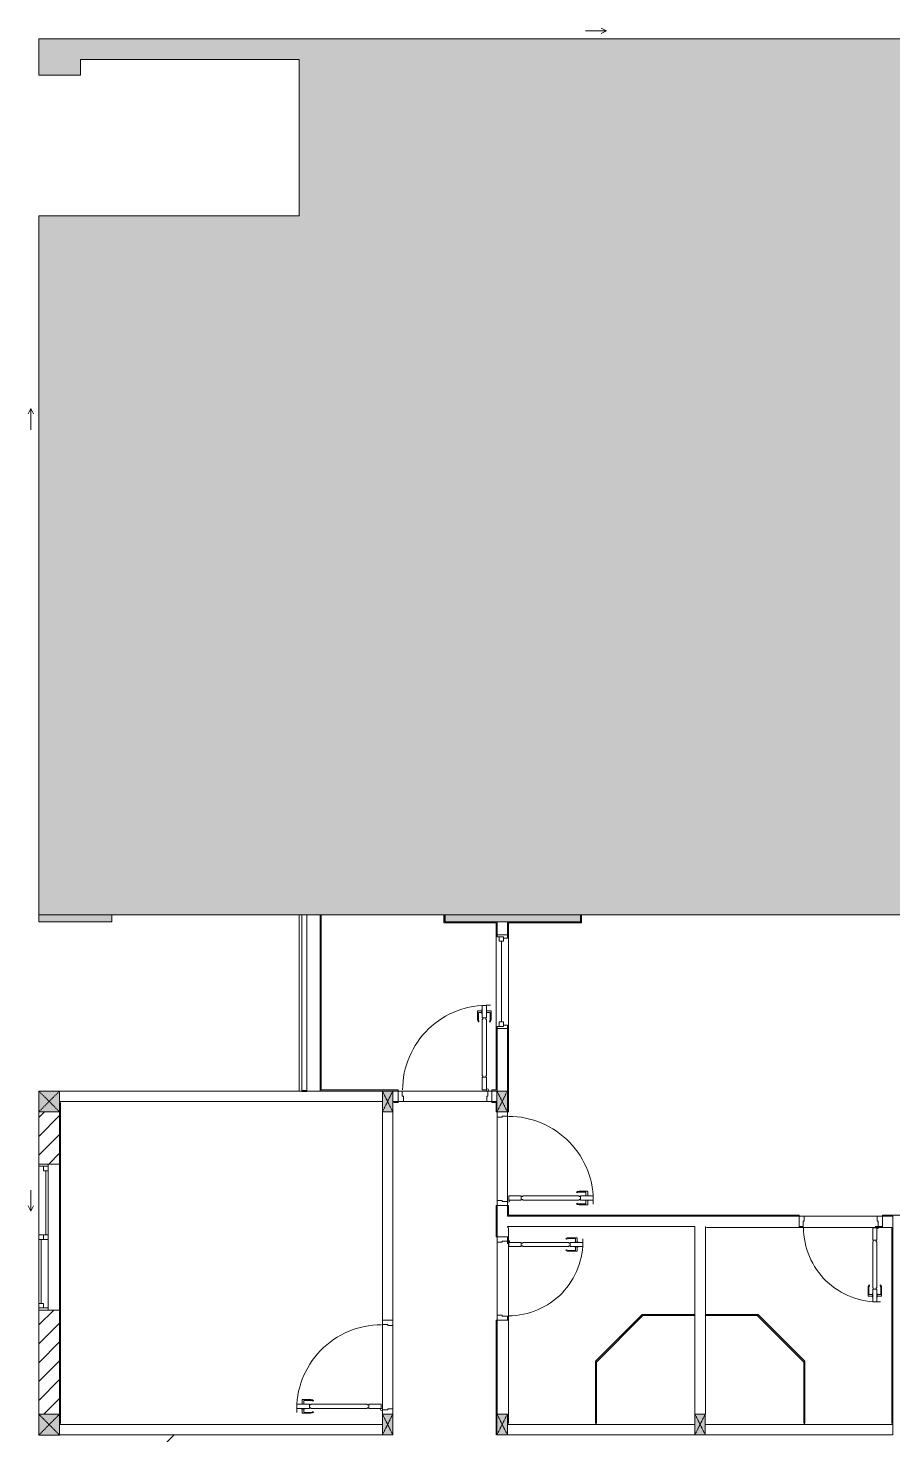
# Model space of a CAD drawing. Header units: millimetres. Extents: x 31157 to 224036, y 218 to 80529.
# Drawn here: x 130232 to 138534, y 64837 to 78339 of the extents above; entities that cross this region are included whole.
import ezdxf

# ---------------------------------------------------------------- set-up
doc = ezdxf.new("R2010")
doc.units = ezdxf.units.MM
doc.linetypes.add('IMPORT-Dash _2_', pattern=[6, 3, -3])
for name, color, linetype, lineweight in [('A-DETL-GENF-6', 20, 'Continuous', 9), ('A-DETL-GENF-7', 170, 'Continuous', 9), ('A-DETL-THIN-3', 151, 'Continuous', 9), ('A-DOOR-2', 170, 'Continuous', 9), ('A-FLOR-1', 170, 'Continuous', 9), ('A-FLOR-HRAL-5', 170, 'Continuous', 9), ('A-GLAZ-5', 170, 'Continuous', 9), ('A-GLAZ-CURT-3', 170, 'Continuous', 9), ('A-WALL-1', 170, 'Continuous', 9), ('A-WALL-PATT-3', 170, 'Continuous', 9), ('A_1404_dwg-1', 170, 'Continuous', 9), ('I-WALL', 170, 'Continuous', 9), ('I-WALL-1', 170, 'Continuous', 9), ('S-COLS-1', 170, 'Continuous', 9), ('S-COLS-2', 170, 'Continuous', 9), ('S-COLS-4', 170, 'Continuous', 9), ('S-COLS-9', 170, 'IMPORT-Dash _2_', 9), ('S-COLS-HDLN-2', 170, 'IMPORT-Dash _2_', 9)]:
    doc.layers.add(name, color=color, linetype=linetype, lineweight=lineweight)
pattern_1 = [(45, (0, 0), (-90.50967, 90.50967), [])]

# ---------------------------------------------------------------- blocks, each defined once
blk = doc.blocks.new('A_1404_dwg_NCV_TKTC_KET CAU_rvt-1-TKTC_MB HOÀN THIỆN SÀN TẦNG 3-4-4819833-KeyPlan-CH2-Tầng 1_ Tầng 2')
at = {"layer": 'S-COLS-1'}
for points in [[(34353, 69762), (34353, 69827), (33653, 69827), (33653, 69762)], [(38153, 69762), (38853, 69762), (38853, 69827), (37553, 69827), (37553, 69762), (38053, 69762)]]:
    blk.add_hatch(color=256, dxfattribs=at).paths.add_polyline_path(points)
at = {"layer": 'A-FLOR-1'}
blk.add_line((36152, 69827), (36152, 68137), dxfattribs=at)
at = {"layer": 'S-COLS-2', "flags": 128}
blk.add_lwpolyline([(33653, 69827), (33653, 69762), (34353, 69762), (34353, 69827)], dxfattribs=at)
blk = doc.blocks.new('A_1404_dwg_DOOR_CW_01 CANH MO-PANEL KINH - DIW_01-900x2200-CỬA GỖ VÂN LAMINATE-V88-TKTC_MB HOÀN THIỆN SÀN TẦNG 3-4-4819893-KeyPlan-CH2-Tầng 1_ Tầng 2')
at = {"layer": 'A-DETL-GENF-7'}
for p, q in [((38814, 67167), (38818, 67160)), ((38840, 67175), (38919, 67175)), ((38902, 67167), (38840, 67167)), ((38906, 67132), (38906, 67163)), ((38923, 67132), (38923, 67171)), ((38814, 67053), (38818, 67060)), ((38902, 67053), (38840, 67053)), ((38840, 67045), (38919, 67045)), ((38906, 67088), (38906, 67057)), ((38923, 67088), (38923, 67049))]:
    blk.add_line(p, q, dxfattribs=at)
at = {"layer": 'A-DETL-GENF-7', "flags": 128}
for points in [[(38285, 67130), (38285, 67090), (38165, 67090), (38165, 67130)], [(38299, 67124), (38299, 67130), (38841, 67130), (38841, 67124), (38855, 67124), (38855, 67096), (38841, 67096), (38841, 67090), (38299, 67090), (38299, 67096), (38285, 67096), (38285, 67124)], [(38975, 67090), (38975, 67130), (38855, 67130), (38855, 67090)], [(38895, 67132), (38895, 67130), (38934, 67130), (38934, 67132)], [(38895, 67088), (38895, 67090), (38934, 67090), (38934, 67088)]]:
    blk.add_lwpolyline(points, close=True, dxfattribs=at)
at = {"layer": 'A-DETL-GENF-7'}
blk.add_circle((38163, 67080), 10, dxfattribs=at)
for centre, radius, start, end in [((38163, 67080), 814, 358, 90), ((38840, 67130), 45, 90, 125), ((38840, 67130), 37, 90, 125), ((38902, 67163), 4, 0, 90), ((38919, 67171), 4, 0, 90), ((38840, 67090), 45, 235, 270), ((38840, 67090), 37, 235, 270), ((38902, 67057), 4, 270, 0), ((38919, 67049), 4, 270, 0)]:
    blk.add_arc(centre, radius, start, end, dxfattribs=at)
at = {"layer": 'A-DOOR-2'}
blk.add_line((38153, 67080), (38153, 67105), dxfattribs=at)
at = {"layer": 'A-DOOR-2', "flags": 128}
blk.add_lwpolyline([(38153, 67937), (38153, 67897), (38103, 67897), (38103, 67887), (38053, 67887), (38053, 67937)], dxfattribs=at)
blk.add_lwpolyline([(38053, 67087), (38103, 67087), (38103, 67077), (38153, 67077), (38153, 67037), (38053, 67037)], close=True, dxfattribs=at)
blk = doc.blocks.new('A_1404_dwg_DOOR_CW_01 CANH MO-PANEL KINH - DIG_02-800x2200-CỬA NHÔM KÍNH-V57-TKTC_MB HOÀN THIỆN SÀN TẦNG 3-4-4819848-KeyPlan-CH2-Tầng 1_ Tầng 2')
at = {"layer": 'A-DETL-GENF-7'}
for p, q in [((112414, 58419), (112418, 58413)), ((112440, 58427), (112519, 58427)), ((112502, 58419), (112440, 58419)), ((112506, 58384), (112506, 58415)), ((112506, 58340), (112506, 58309)), ((112523, 58384), (112523, 58423)), ((112523, 58340), (112523, 58301)), ((112414, 58305), (112418, 58312)), ((112502, 58305), (112440, 58305)), ((112440, 58297), (112519, 58297))]:
    blk.add_line(p, q, dxfattribs=at)
at = {"layer": 'A-DETL-GENF-7', "flags": 128}
for points in [[(111985, 58342), (111985, 58382), (111865, 58382), (111865, 58342)], [(111999, 58348), (111999, 58342), (112441, 58342), (112441, 58348), (112455, 58348), (112455, 58376), (112441, 58376), (112441, 58382), (111999, 58382), (111999, 58376), (111985, 58376), (111985, 58348)], [(112575, 58382), (112575, 58342), (112455, 58342), (112455, 58382)], [(112495, 58384), (112495, 58382), (112534, 58382), (112534, 58384)], [(112495, 58340), (112495, 58342), (112534, 58342), (112534, 58340)]]:
    blk.add_lwpolyline(points, close=True, dxfattribs=at)
at = {"layer": 'A-DETL-GENF-7'}
blk.add_circle((111863, 58392), 10, dxfattribs=at)
for centre, radius, start, end in [((111863, 58392), 714, 270, 2), ((112440, 58382), 45, 90, 125), ((112440, 58382), 37, 90, 125), ((112502, 58415), 4, 0, 90), ((112519, 58423), 4, 0, 90), ((112440, 58342), 45, 235, 270), ((112440, 58342), 37, 235, 270), ((112502, 58309), 4, 270, 0), ((112519, 58301), 4, 270, 0)]:
    blk.add_arc(centre, radius, start, end, dxfattribs=at)
at = {"layer": 'A-DOOR-2'}
blk.add_line((111853, 58392), (111853, 58367), dxfattribs=at)
at = {"layer": 'A-DOOR-2', "flags": 128}
for points in [[(111753, 58435), (111753, 58385), (111803, 58385), (111803, 58395), (111853, 58395), (111853, 58435)], [(111753, 57685), (111753, 57635), (111853, 57635), (111853, 57675), (111803, 57675), (111803, 57685)]]:
    blk.add_lwpolyline(points, close=True, dxfattribs=at)
blk = doc.blocks.new('A_1404_dwg_DOOR_CW_01 CANH MO-PANEL KINH - DIW_01-900x2200-CỬA GỖ VÂN LAMINATE-553393-TKTC_MB HOÀN THIỆN SÀN TẦNG 3-4-4819840-KeyPlan-CH2-Tầng 1_ Tầng 2')
at = {"layer": 'A-DETL-GENF-7'}
for p, q in [((46582, 38482), (46582, 38521)), ((46666, 38525), (46586, 38525)), ((46599, 38482), (46599, 38513)), ((46603, 38517), (46666, 38517)), ((46691, 38517), (46687, 38511)), ((46582, 38438), (46582, 38399)), ((46666, 38395), (46586, 38395)), ((46599, 38438), (46599, 38407)), ((46603, 38403), (46666, 38403)), ((46691, 38404), (46687, 38410))]:
    blk.add_line(p, q, dxfattribs=at)
at = {"layer": 'A-DETL-GENF-7', "flags": 128}
for points in [[(46531, 38440), (46531, 38480), (46651, 38480), (46651, 38440)], [(46610, 38482), (46610, 38480), (46571, 38480), (46571, 38482)], [(47207, 38474), (47207, 38480), (46665, 38480), (46665, 38474), (46651, 38474), (46651, 38446), (46665, 38446), (46665, 38440), (47207, 38440), (47207, 38446), (47221, 38446), (47221, 38474)], [(47221, 38480), (47221, 38440), (47341, 38440), (47341, 38480)], [(46610, 38438), (46610, 38440), (46571, 38440), (46571, 38438)]]:
    blk.add_lwpolyline(points, close=True, dxfattribs=at)
at = {"layer": 'A-DETL-GENF-7'}
blk.add_circle((47343, 38430), 10, dxfattribs=at)
for centre, radius, start, end in [((47343, 38430), 814, 90, 182), ((46586, 38521), 4, 90, 180), ((46603, 38513), 4, 90, 180), ((46666, 38480), 45, 55, 90), ((46666, 38480), 37, 55, 90), ((46586, 38399), 4, 180, 270), ((46603, 38407), 4, 180, 270), ((46666, 38440), 37, 270, 305), ((46666, 38440), 45, 270, 305)]:
    blk.add_arc(centre, radius, start, end, dxfattribs=at)
at = {"layer": 'A-DOOR-2'}
blk.add_line((47353, 38430), (47353, 38455), dxfattribs=at)
at = {"layer": 'A-DOOR-2', "flags": 128}
for points in [[(47453, 39237), (47453, 39287), (47353, 39287), (47353, 39247), (47403, 39247), (47403, 39237)], [(47453, 38387), (47453, 38437), (47403, 38437), (47403, 38427), (47353, 38427), (47353, 38387)]]:
    blk.add_lwpolyline(points, close=True, dxfattribs=at)
blk = doc.blocks.new('A_1404_dwg_M_Fixed - 900 x 1400-901190-TKTC_MB HOÀN THIỆN SÀN TẦNG 3-4-4819850-KeyPlan-CH2-Tầng 1_ Tầng 2')
at = {"layer": 'A-GLAZ-5'}
blk.add_line((111794, 60598), (111794, 61372), dxfattribs=at)
at = {"layer": 'A-GLAZ-5', "flags": 128}
for points in [[(111772, 61416), (111772, 61372), (111816, 61372), (111816, 61416), (111753, 61416), (111753, 61434)], [(111816, 61403), (111853, 61403), (111853, 61435)], [(111753, 60535), (111753, 60554), (111816, 60554), (111816, 60598), (111772, 60598), (111772, 60554)], [(111816, 60567), (111853, 60567), (111853, 60535)]]:
    blk.add_lwpolyline(points, dxfattribs=at)
blk = doc.blocks.new('A_1404_dwg_Railing - 50 x 10mm-901205-TKTC_MB HOÀN THIỆN SÀN TẦNG 3-4-4819861-KeyPlan-CH2-Tầng 1_ Tầng 2')
at = {"layer": 'A-FLOR-HRAL-5', "flags": 128}
blk.add_lwpolyline([(107527, 61567), (107477, 61567), (107477, 61557), (107527, 61557)], close=True, dxfattribs=at)
blk = doc.blocks.new('A_1404_dwg_Railing - Railing-883693-TKTC_MB HOÀN THIỆN SÀN TẦNG 3-4-4819894-KeyPlan-CH2-Tầng 1_ Tầng 2')
at = {"layer": 'A-FLOR-HRAL-5'}
for p, q in [((36178, 69827), (36178, 68141)), ((36228, 68141), (36228, 69827))]:
    blk.add_line(p, q, dxfattribs=at)
blk.add_blockref('A_1404_dwg_Railing - 50 x 10mm-901205-TKTC_MB HOÀN THIỆN SÀN TẦNG 3-4-4819861-KeyPlan-CH2-Tầng 1_ Tầng 2', (-71300, 6575))
blk = doc.blocks.new('A_1404_dwg_System Panel - Glazed-901210-TKTC_MB HOÀN THIỆN SÀN TẦNG 3-4-4819895-KeyPlan-CH2-Tầng 1_ Tầng 2')
at = {"layer": 'A-GLAZ-CURT-3'}
blk.add_hatch(color=256, dxfattribs=at).paths.add_polyline_path([(38999, 64949), (39008, 64949), (39003, 65540), (38998, 65540), (38998, 64949)])
blk.add_line((39008, 64949), (39008, 65538), dxfattribs=at)
at = {"layer": 'A-GLAZ-CURT-3', "flags": 128}
blk.add_lwpolyline([(38998, 65540), (38998, 64949), (39008, 64949)], dxfattribs=at)
blk = doc.blocks.new('A_1404_dwg_System Panel - Glazed-901211-TKTC_MB HOÀN THIỆN SÀN TẦNG 3-4-4819896-KeyPlan-CH2-Tầng 1_ Tầng 2')
at = {"layer": 'A-GLAZ-CURT-3'}
blk.add_hatch(color=256, dxfattribs=at).paths.add_polyline_path([(39008, 65538), (39450, 65987), (39447, 65991), (39003, 65540), (39008, 65540)])
blk.add_line((39006, 65536), (39452, 65982), dxfattribs=at)
at = {"layer": 'A-GLAZ-CURT-3', "flags": 128}
blk.add_lwpolyline([(39447, 65991), (38999, 65543), (39006, 65536)], dxfattribs=at)
blk = doc.blocks.new('A_1404_dwg_System Panel - Glazed-901212-TKTC_MB HOÀN THIỆN SÀN TẦNG 3-4-4819897-KeyPlan-CH2-Tầng 1_ Tầng 2')
at = {"layer": 'A-GLAZ-CURT-3'}
blk.add_hatch(color=256, dxfattribs=at).paths.add_polyline_path([(39454, 65982), (39953, 65982), (39953, 65992), (39450, 65987), (39452, 65982)])
at = {"layer": 'A-GLAZ-CURT-3', "flags": 128}
blk.add_lwpolyline([(39450, 65982), (39953, 65982), (39953, 65992), (39450, 65992)], close=True, dxfattribs=at)
blk = doc.blocks.new('A_1404_dwg_G1_SOF - BO TRU - 100x200-745959-TKTC_MB HOÀN THIỆN SÀN TẦNG 3-4-4819847-KeyPlan-CH2-Tầng 1_ Tầng 2')
at = {"layer": 'S-COLS-1'}
blk.add_hatch(color=256, dxfattribs=at).paths.add_polyline_path([(111053, 40037), (111053, 40237), (110953, 40237), (110953, 40037)])
at = {"layer": 'S-COLS-1', "flags": 128}
blk.add_lwpolyline([(110953, 40037), (111053, 40037), (111053, 40237), (110953, 40237)], close=True, dxfattribs=at)
at = {"layer": 'S-COLS-HDLN-2'}
for p, q in [((110953, 40037), (111053, 40237)), ((111053, 40037), (110953, 40237))]:
    blk.add_line(p, q, dxfattribs=at)
blk = doc.blocks.new('A_1404_dwg_DOOR_CW_01 CANH MO-PANEL KINH - DIG_01-900x2200-CỬA NHÔM KÍNH-901215-TKTC_MB HOÀN THIỆN SÀN TẦNG 3-4-4819898-KeyPlan-CH2-Tầng 1_ Tầng 2')
at = {"layer": 'A-DETL-GENF-7'}
for p, q in [((37865, 68824), (37865, 68903)), ((37908, 68907), (37869, 68907)), ((37873, 68886), (37873, 68824)), ((37908, 68890), (37877, 68890)), ((37952, 68907), (37991, 68907)), ((37952, 68890), (37983, 68890)), ((37987, 68886), (37987, 68824)), ((37995, 68824), (37995, 68903)), ((37873, 68798), (37879, 68803)), ((37986, 68798), (37980, 68803))]:
    blk.add_line(p, q, dxfattribs=at)
at = {"layer": 'A-DETL-GENF-7', "flags": 128}
for points in [[(37908, 68879), (37910, 68879), (37910, 68919), (37908, 68919)], [(37950, 68959), (37910, 68959), (37910, 68839), (37950, 68839)], [(37952, 68879), (37950, 68879), (37950, 68919), (37952, 68919)], [(37916, 68283), (37910, 68283), (37910, 68825), (37916, 68825), (37916, 68839), (37944, 68839), (37944, 68825), (37950, 68825), (37950, 68283), (37944, 68283), (37944, 68269), (37916, 68269)], [(37910, 68269), (37950, 68269), (37950, 68149), (37910, 68149)]]:
    blk.add_lwpolyline(points, close=True, dxfattribs=at)
at = {"layer": 'A-DETL-GENF-7'}
blk.add_circle((37960, 68147), 10, dxfattribs=at)
for centre, radius, start, end in [((37960, 68147), 814, 88, 180), ((37869, 68903), 4, 90, 180), ((37877, 68886), 4, 90, 180), ((37983, 68886), 4, 0, 90), ((37991, 68903), 4, 0, 90), ((37910, 68824), 45, 180, 215), ((37910, 68824), 37, 180, 215), ((37950, 68824), 37, 325, 0), ((37950, 68824), 45, 325, 0)]:
    blk.add_arc(centre, radius, start, end, dxfattribs=at)
at = {"layer": 'A-DOOR-2'}
blk.add_line((37960, 68137), (37935, 68137), dxfattribs=at)
at = {"layer": 'A-DOOR-2', "flags": 128}
for points in [[(37103, 68037), (37103, 68137), (37143, 68137), (37143, 68087), (37153, 68087), (37153, 68037)], [(37953, 68037), (37953, 68087), (37963, 68087), (37963, 68137), (38003, 68137), (38003, 68037)]]:
    blk.add_lwpolyline(points, close=True, dxfattribs=at)
blk = doc.blocks.new('A_1404_dwg_System Panel - Glazed-901217-TKTC_MB HOÀN THIỆN SÀN TẦNG 3-4-4819899-KeyPlan-CH2-Tầng 1_ Tầng 2')
at = {"layer": 'A-GLAZ-CURT-3'}
blk.add_hatch(color=256, dxfattribs=at).paths.add_polyline_path([(40555, 65982), (40551, 65992), (40053, 65992), (40053, 65982), (40553, 65982)])
at = {"layer": 'A-GLAZ-CURT-3', "flags": 128}
blk.add_lwpolyline([(40555, 65992), (40053, 65992), (40053, 65982), (40553, 65982)], dxfattribs=at)
blk = doc.blocks.new('A_1404_dwg_System Panel - Glazed-901218-TKTC_MB HOÀN THIỆN SÀN TẦNG 3-4-4819900-KeyPlan-CH2-Tầng 1_ Tầng 2')
at = {"layer": 'A-GLAZ-CURT-3'}
blk.add_hatch(color=256, dxfattribs=at).paths.add_polyline_path([(41008, 64949), (41003, 65540), (40998, 65536), (40998, 64949)])
blk.add_line((41008, 64949), (41008, 65540), dxfattribs=at)
at = {"layer": 'A-GLAZ-CURT-3', "flags": 128}
blk.add_lwpolyline([(40998, 65538), (40998, 64949), (41008, 64949)], dxfattribs=at)
blk = doc.blocks.new('A_1404_dwg_System Panel - Glazed-901219-TKTC_MB HOÀN THIỆN SÀN TẦNG 3-4-4819901-KeyPlan-CH2-Tầng 1_ Tầng 2')
at = {"layer": 'A-GLAZ-CURT-3'}
blk.add_hatch(color=256, dxfattribs=at).paths.add_polyline_path([(40998, 65538), (41003, 65540), (41006, 65543), (40555, 65987), (40555, 65980), (40917, 65618)])
at = {"layer": 'A-GLAZ-CURT-3', "flags": 128}
blk.add_lwpolyline([(41006, 65543), (40558, 65991), (40551, 65984), (40999, 65536)], close=True, dxfattribs=at)
blk = doc.blocks.new('A_1404_dwg_NCV_TKTC_TANG 3 - 4_rvt-1-TKTC_MB HOÀN THIỆN SÀN TẦNG 3-4-4819943-KeyPlan-CH2-Tầng 1_ Tầng 2')
at = {"layer": 'A-WALL-PATT-3'}
for points in [[(37553, 69762), (37553, 69827), (37543, 69827), (37543, 69762)], [(38863, 69752), (38863, 69827), (38853, 69827), (38853, 69752)], [(37553, 69752), (38043, 69752), (38043, 69762), (37543, 69762), (37543, 69752), (37553, 69752)], [(38163, 69752), (38853, 69752), (38853, 69762), (38153, 69762), (38153, 69752)]]:
    blk.add_hatch(color=256, dxfattribs=at).paths.add_polyline_path(points)
h = blk.add_hatch(color=256, dxfattribs=at)
h.paths.add_polyline_path([(38053, 68147), (38053, 68737), (38043, 68737), (38043, 68147)])
h.paths.add_polyline_path([(38053, 69637), (38053, 69762), (38043, 69762), (38043, 69637)])
h = blk.add_hatch(color=256, dxfattribs=at)
h.paths.add_polyline_path([(38163, 66947), (38163, 67037), (38153, 67037), (38153, 66947)])
h.paths.add_polyline_path([(38163, 67937), (38163, 68737), (38153, 68737), (38153, 67937)])
h.paths.add_polyline_path([(38153, 69637), (38163, 69637), (38163, 69752), (38153, 69752), (38153, 69659)])
h = blk.add_hatch(color=256, dxfattribs=at)
h.paths.add_polyline_path([(37063, 68137), (37103, 68137), (37103, 68147), (36353, 68147), (36353, 68137), (37053, 68137)])
h.paths.add_polyline_path([(38053, 68137), (38053, 68147), (38003, 68147), (38003, 68137), (38043, 68137)])
h = blk.add_hatch(color=256, dxfattribs=at)
h.paths.add_polyline_path([(33863, 64937), (33863, 66037), (33853, 66035), (33853, 64937)])
h.paths.add_polyline_path([(33863, 67437), (33863, 68027), (33853, 68027), (33853, 67437)])
h = blk.add_hatch(color=256, dxfattribs=at)
h.paths.add_polyline_path([(38003, 68027), (38043, 68027), (38043, 68037), (38003, 68037)])
h.paths.add_polyline_path([(37063, 68027), (37103, 68027), (37103, 68037), (37063, 68037)])
h = blk.add_hatch(color=256, dxfattribs=at)
h.paths.add_polyline_path([(38043, 64837), (38053, 64837), (38053, 65937), (38043, 65937), (38043, 65037)])
h.paths.add_polyline_path([(38053, 66737), (38053, 67037), (38043, 67037), (38043, 66737)])
h.paths.add_polyline_path([(38053, 67937), (38053, 68037), (38043, 68037), (38043, 67937)])
h = blk.add_hatch(color=256, dxfattribs=at)
h.paths.add_polyline_path([(41753, 66937), (42203, 66937), (42203, 66947), (41753, 66947)])
h.paths.add_polyline_path([(39409, 66937), (40953, 66937), (40953, 66947), (38153, 66947), (38153, 66937), (38163, 66937)])
at = {"layer": 'A-FLOR-1'}
for p, q in [((33853, 68037), (33853, 68027)), ((37953, 68037), (37153, 68037)), ((38053, 67087), (38053, 67887)), ((38153, 67897), (38153, 67077)), ((41003, 66937), (41703, 66937)), ((38053, 65987), (38053, 66687)), ((36953, 65077), (36953, 65897)), ((37053, 65887), (37053, 65087)), ((39003, 64937), (39003, 64949)), ((41003, 64949), (41003, 64937)), ((41853, 64937), (41853, 64947))]:
    blk.add_line(p, q, dxfattribs=at)
at = {"layer": 'A-WALL-1'}
for p, q in [((36153, 68137), (36153, 69827)), ((36353, 69827), (36353, 68147)), ((38053, 69762), (38053, 69637)), ((38153, 69637), (38153, 69752)), ((38053, 69637), (38153, 69637)), ((38153, 68737), (38053, 68737)), ((38053, 68737), (38053, 68147)), ((38153, 68137), (38153, 68737)), ((33853, 68137), (33853, 68037)), ((36178, 68137), (33853, 68137)), ((36953, 68137), (36228, 68137)), ((37103, 68137), (37053, 68137)), ((37103, 68037), (37103, 68137)), ((37143, 68137), (37963, 68137)), ((38003, 68137), (38003, 68037)), ((38053, 68137), (38003, 68137)), ((38053, 68147), (38053, 68137)), ((33853, 68037), (36953, 68037)), ((37053, 67936), (36953, 67936)), ((36953, 67936), (36953, 65937)), ((37053, 68037), (37063, 68037)), ((37053, 65937), (37053, 67936)), ((37063, 68037), (37103, 68037)), ((37953, 68037), (37153, 68037)), ((38003, 68037), (38043, 68037)), ((38043, 68037), (38053, 68037)), ((38053, 67087), (38053, 67887)), ((38153, 67897), (38153, 67077)), ((38153, 67037), (38053, 67037)), ((38053, 67037), (38053, 66737)), ((38153, 66947), (38153, 67037)), ((40953, 66937), (40053, 66937)), ((40053, 65992), (40053, 66837)), ((40953, 66837), (40953, 66937)), ((41003, 66937), (41703, 66937)), ((41753, 66937), (41753, 66837)), ((41853, 66937), (41753, 66937)), ((41853, 66837), (41853, 66937)), ((38053, 66737), (38153, 66737)), ((38053, 65987), (38053, 66687)), ((36953, 65937), (37053, 65937)), ((36953, 65077), (36953, 65897)), ((38153, 65937), (38053, 65937)), ((38053, 65937), (38053, 65037)), ((39953, 65992), (39953, 65982)), ((39953, 65982), (39953, 65037)), ((40053, 65982), (40053, 65992)), ((40053, 65037), (40053, 65982)), ((37053, 65887), (37053, 65087)), ((37053, 65037), (36953, 65037)), ((33853, 64937), (33853, 64837)), ((36953, 64937), (33853, 64937)), ((33853, 64837), (36953, 64837)), ((39953, 64937), (38153, 64937)), ((38153, 64837), (39953, 64837))]:
    blk.add_line(p, q, dxfattribs=at)
at = {"layer": 'A-WALL-1', "flags": 128}
for points in [[(38153, 69752), (38153, 69762), (38053, 69762)], [(40053, 66937), (38153, 66937), (38153, 66947)], [(38153, 66827), (38153, 66837), (39953, 66837), (39953, 65992)], [(40053, 64837), (41853, 64837), (41853, 64937), (40053, 64937)]]:
    blk.add_lwpolyline(points, dxfattribs=at)
at = {"layer": 'I-WALL'}
for p, q in [((36363, 69827), (36363, 68147)), ((38053, 69637), (38053, 69762)), ((38153, 69752), (38153, 69637)), ((38043, 68737), (38043, 69637)), ((38163, 69637), (38163, 68737)), ((38053, 68147), (38053, 68737)), ((38153, 68737), (38153, 68137)), ((37053, 68137), (37103, 68137)), ((38003, 68137), (38053, 68137)), ((37103, 68037), (37063, 68037)), ((38043, 68037), (38003, 68037)), ((33853, 66037), (33853, 67437)), ((33863, 67437), (33863, 66037)), ((38053, 66737), (38053, 67037)), ((38153, 67037), (38153, 66947)), ((40053, 66937), (40953, 66937)), ((41753, 66937), (41853, 66937)), ((38163, 66737), (38163, 65937)), ((41753, 66827), (40953, 66827)), ((38053, 65037), (38053, 65937))]:
    blk.add_line(p, q, dxfattribs=at)
at = {"layer": 'I-WALL-1'}
for p, q in [((38053, 68137), (38053, 68147)), ((33853, 68027), (33853, 67937)), ((38053, 68037), (38043, 68037)), ((40053, 66837), (40053, 66827)), ((33853, 65035), (33853, 64937)), ((33853, 64937), (33863, 64937)), ((38153, 64937), (38163, 64937))]:
    blk.add_line(p, q, dxfattribs=at)
at = {"layer": 'I-WALL-1', "flags": 128}
for points in [[(37543, 69827), (37543, 69762), (37543, 69752), (38043, 69752), (38043, 69637), (38053, 69637)], [(38053, 69762), (38043, 69762), (37553, 69762), (37553, 69827)], [(38853, 69827), (38853, 69762), (38153, 69762), (38153, 69752)], [(38153, 69637), (38163, 69637), (38163, 69752), (38853, 69752), (38863, 69752), (38863, 69827)], [(42053, 69827), (42193, 69827), (42193, 66947), (41753, 66947), (41753, 66937)], [(38053, 68737), (38043, 68737), (38043, 68147), (38003, 68147), (38003, 68137)], [(38153, 67937), (38163, 67937), (38163, 68737), (38153, 68737)], [(37103, 68137), (37103, 68147), (36353, 68147), (36353, 68137), (36953, 68137)], [(33853, 67937), (33853, 67437), (33863, 67437), (33863, 68027)], [(37063, 68027), (37103, 68027), (37103, 68037)], [(38003, 68037), (38003, 68027), (38043, 68027), (38043, 67937), (38053, 67937)], [(38053, 67037), (38043, 67037), (38043, 66737), (38053, 66737)], [(40953, 66937), (40953, 66947), (38163, 66947), (38163, 67037), (38153, 67037)], [(38153, 66947), (38153, 66937), (40053, 66937)], [(40063, 66827), (40953, 66827), (40953, 66837)], [(41753, 66837), (41753, 66827), (41843, 66827), (41843, 64947)], [(41853, 64947), (41853, 66827), (41853, 66837)], [(38153, 66737), (38163, 66737), (38163, 66827)], [(33863, 64947), (33863, 66037), (33853, 66037), (33853, 65035)], [(38053, 65937), (38043, 65937), (38043, 64837)], [(38163, 64947), (38163, 65937), (38153, 65937)]]:
    blk.add_lwpolyline(points, dxfattribs=at)
for name, p in [('A_1404_dwg_Railing - Railing-883693-TKTC_MB HOÀN THIỆN SÀN TẦNG 3-4-4819894-KeyPlan-CH2-Tầng 1_ Tầng 2', (0, 0)), ('A_1404_dwg_M_Fixed - 900 x 1400-901190-TKTC_MB HOÀN THIỆN SÀN TẦNG 3-4-4819850-KeyPlan-CH2-Tầng 1_ Tầng 2', (-73700, 8202)), ('A_1404_dwg_DOOR_CW_01 CANH MO-PANEL KINH - DIG_01-900x2200-CỬA NHÔM KÍNH-901215-TKTC_MB HOÀN THIỆN SÀN TẦNG 3-4-4819898-KeyPlan-CH2-Tầng 1_ Tầng 2', (0, 0)), ('A_1404_dwg_DOOR_CW_01 CANH MO-PANEL KINH - DIW_01-900x2200-CỬA GỖ VÂN LAMINATE-V88-TKTC_MB HOÀN THIỆN SÀN TẦNG 3-4-4819893-KeyPlan-CH2-Tầng 1_ Tầng 2', (0, 0)), ('A_1404_dwg_DOOR_CW_01 CANH MO-PANEL KINH - DIG_02-800x2200-CỬA NHÔM KÍNH-V57-TKTC_MB HOÀN THIỆN SÀN TẦNG 3-4-4819848-KeyPlan-CH2-Tầng 1_ Tầng 2', (-73700, 8302)), ('A_1404_dwg_DOOR_CW_01 CANH MO-PANEL KINH - DIW_01-900x2200-CỬA GỖ VÂN LAMINATE-553393-TKTC_MB HOÀN THIỆN SÀN TẦNG 3-4-4819840-KeyPlan-CH2-Tầng 1_ Tầng 2', (-10400, 26650)), ('A_1404_dwg_System Panel - Glazed-901211-TKTC_MB HOÀN THIỆN SÀN TẦNG 3-4-4819896-KeyPlan-CH2-Tầng 1_ Tầng 2', (0, 0)), ('A_1404_dwg_System Panel - Glazed-901212-TKTC_MB HOÀN THIỆN SÀN TẦNG 3-4-4819897-KeyPlan-CH2-Tầng 1_ Tầng 2', (0, 0)), ('A_1404_dwg_System Panel - Glazed-901217-TKTC_MB HOÀN THIỆN SÀN TẦNG 3-4-4819899-KeyPlan-CH2-Tầng 1_ Tầng 2', (0, 0)), ('A_1404_dwg_System Panel - Glazed-901219-TKTC_MB HOÀN THIỆN SÀN TẦNG 3-4-4819901-KeyPlan-CH2-Tầng 1_ Tầng 2', (0, 0)), ('A_1404_dwg_System Panel - Glazed-901210-TKTC_MB HOÀN THIỆN SÀN TẦNG 3-4-4819895-KeyPlan-CH2-Tầng 1_ Tầng 2', (0, 0)), ('A_1404_dwg_System Panel - Glazed-901218-TKTC_MB HOÀN THIỆN SÀN TẦNG 3-4-4819900-KeyPlan-CH2-Tầng 1_ Tầng 2', (0, 0))]:
    blk.add_blockref(name, p)
for name, p, rotation in [('A_1404_dwg_G1_SOF - BO TRU - 100x200-745959-TKTC_MB HOÀN THIỆN SÀN TẦNG 3-4-4819847-KeyPlan-CH2-Tầng 1_ Tầng 2', (148005, 108174), 180), ('A_1404_dwg_G1_SOF - BO TRU - 100x200-745959-TKTC_MB HOÀN THIỆN SÀN TẦNG 3-4-4819847-KeyPlan-CH2-Tầng 1_ Tầng 2', (149105, 108174), 180), ('A_1404_dwg_DOOR_CW_01 CANH MO-PANEL KINH - DIG_02-800x2200-CỬA NHÔM KÍNH-V57-TKTC_MB HOÀN THIỆN SÀN TẦNG 3-4-4819848-KeyPlan-CH2-Tầng 1_ Tầng 2', (-16683, 178690), 270), ('A_1404_dwg_G1_SOF - BO TRU - 100x200-745959-TKTC_MB HOÀN THIỆN SÀN TẦNG 3-4-4819847-KeyPlan-CH2-Tầng 1_ Tầng 2', (148005, 105074), 180), ('A_1404_dwg_G1_SOF - BO TRU - 100x200-745959-TKTC_MB HOÀN THIỆN SÀN TẦNG 3-4-4819847-KeyPlan-CH2-Tầng 1_ Tầng 2', (149105, 105074), 180), ('A_1404_dwg_G1_SOF - BO TRU - 100x200-745959-TKTC_MB HOÀN THIỆN SÀN TẦNG 3-4-4819847-KeyPlan-CH2-Tầng 1_ Tầng 2', (151005, 105074), 180)]:
    blk.add_blockref(name, p, dxfattribs=dict(rotation=rotation))
blk = doc.blocks.new('A_1404_dwg_1_FAMILY RVT - W01-WxH 1400x1400xmm-411185-TKTC_MB HOÀN THIỆN SÀN TẦNG 3-4-4819948-KeyPlan-CH2-Tầng 1_ Tầng 2')
at = {"layer": 'A-GLAZ-5'}
blk.add_line((39104, 78313), (38901, 78313), dxfattribs=at)
at = {"layer": 'A-GLAZ-5', "flags": 128}
blk.add_lwpolyline([(39053, 78339), (39104, 78313), (39053, 78288)], dxfattribs=at)
blk = doc.blocks.new('A_1404_dwg_1_FAMILY RVT - W01-WxH 1400x1400xmm-389822-TKTC_MB HOÀN THIỆN SÀN TẦNG 3-4-4819949-KeyPlan-CH2-Tầng 1_ Tầng 2')
at = {"layer": 'A-GLAZ-5'}
for p, q in [((50001, 78313), (50204, 78313)), ((49052, 78237), (49052, 78037)), ((49072, 78237), (49072, 78148)), ((49116, 78215), (49730, 78215)), ((49730, 78237), (49775, 78237)), ((49775, 78192), (49730, 78192)), ((50433, 78237), (50433, 78148)), ((49775, 78170), (50389, 78170))]:
    blk.add_line(p, q, dxfattribs=at)
at = {"layer": 'A-GLAZ-5', "flags": 128}
for points in [[(50052, 78339), (50001, 78313), (50052, 78288)], [(50452, 78037), (50452, 78237), (49052, 78237), (49116, 78237)], [(49730, 78148), (49730, 78237), (49116, 78237), (49116, 78192), (49072, 78192)], [(49775, 78148), (49775, 78237), (50433, 78237), (50452, 78237)], [(50433, 78192), (50389, 78192), (50389, 78148)], [(49052, 78148), (49072, 78148), (49730, 78148), (49775, 78148), (50389, 78148), (50452, 78148)]]:
    blk.add_lwpolyline(points, dxfattribs=at)
blk = doc.blocks.new('A_1404_dwg_G1_SOF - BO TRU - 200x200-V8-TKTC_MB HOÀN THIỆN SÀN TẦNG 3-4-4819987-KeyPlan-CH2-Tầng 1_ Tầng 2')
at = {"layer": 'S-COLS-9'}
blk.add_hatch(color=256, dxfattribs=at).paths.add_polyline_path([(46553, 71512), (46753, 71512), (46753, 71712), (46553, 71712), (46553, 71512)])
at = {"layer": 'S-COLS-4', "flags": 128}
blk.add_lwpolyline([(46753, 71712), (46553, 71712), (46553, 71512), (46753, 71512)], dxfattribs=at)
at = {"layer": 'S-COLS-HDLN-2'}
for p, q in [((46753, 71712), (46553, 71512)), ((46553, 71712), (46753, 71512))]:
    blk.add_line(p, q, dxfattribs=at)
blk = doc.blocks.new('A_1404_dwg-4819832-KeyPlan-CH2-Tầng 1_ Tầng 2')
at = {"layer": 'A-WALL-PATT-3'}
h = blk.add_hatch(dxfattribs=at)
h.set_pattern_fill('FP_26', color=256, style=0, pattern_type=2)
h.set_pattern_definition(pattern_1)
h.paths.add_polyline_path([(33853, 65035), (33853, 66035), (33653, 66035), (33653, 65035)])
h.paths.add_polyline_path([(33653, 67435), (33853, 67437), (33853, 67937), (33653, 67937), (33653, 67437)])
h = blk.add_hatch(dxfattribs=at)
h.set_pattern_fill('FP_26', color=256, style=0, pattern_type=2)
h.set_pattern_definition(pattern_1)
h.paths.add_polyline_path([(35053, 61837), (35053, 62160), (34853, 62160), (34853, 61837)])
h.paths.add_polyline_path([(34853, 64660), (35053, 64662), (35053, 64837), (34853, 64837), (34853, 64662)])
at = {"layer": 'A-WALL-1'}
for p, q in [((33653, 67937), (33653, 67435)), ((33653, 66035), (33653, 65035))]:
    blk.add_line(p, q, dxfattribs=at)
for name, p in [('A_1404_dwg_NCV_TKTC_KET CAU_rvt-1-TKTC_MB HOÀN THIỆN SÀN TẦNG 3-4-4819833-KeyPlan-CH2-Tầng 1_ Tầng 2', (0, 0)), ('A_1404_dwg_1_FAMILY RVT - W01-WxH 1400x1400xmm-411185-TKTC_MB HOÀN THIỆN SÀN TẦNG 3-4-4819948-KeyPlan-CH2-Tầng 1_ Tầng 2', (0, 0)), ('A_1404_dwg_NCV_TKTC_TANG 3 - 4_rvt-1-TKTC_MB HOÀN THIỆN SÀN TẦNG 3-4-4819943-KeyPlan-CH2-Tầng 1_ Tầng 2', (0, 0)), ('A_1404_dwg_G1_SOF - BO TRU - 200x200-V8-TKTC_MB HOÀN THIỆN SÀN TẦNG 3-4-4819987-KeyPlan-CH2-Tầng 1_ Tầng 2', (-12900, -3575)), ('A_1404_dwg_G1_SOF - BO TRU - 200x200-V8-TKTC_MB HOÀN THIỆN SÀN TẦNG 3-4-4819987-KeyPlan-CH2-Tầng 1_ Tầng 2', (-12900, -6677))]:
    blk.add_blockref(name, p)
at = {"rotation": 89.9999999999999}
for name, p in [('A_1404_dwg_1_FAMILY RVT - W01-WxH 1400x1400xmm-411185-TKTC_MB HOÀN THIỆN SÀN TẦNG 3-4-4819948-KeyPlan-CH2-Tầng 1_ Tầng 2', (111890, 35583)), ('A_1404_dwg_1_FAMILY RVT - W01-WxH 1400x1400xmm-389822-TKTC_MB HOÀN THIỆN SÀN TẦNG 3-4-4819949-KeyPlan-CH2-Tầng 1_ Tầng 2', (111890, 16983))]:
    blk.add_blockref(name, p, dxfattribs=at)

msp = doc.modelspace()

# ---------------------------------------------------------------- hatches: boundary and pattern name
at = {"layer": 'A-DETL-GENF-6'}
msp.add_hatch(color=256, dxfattribs=at).paths.add_polyline_path([(134234, 69826.9), (138734, 69826.9), (138734, 74516.9), (139334.4, 74516.9), (139334, 78236.9), (130334, 78236.9), (130334, 77886.9), (130734, 77886.9), (130734, 78036.9), (132833.9, 78036.9), (132833.9, 76536.9), (130334, 76536.9), (130334, 69826.9), (134234, 69826.9)])

# ---------------------------------------------------------------- linework, layer by layer
at = {"layer": 'A-DETL-THIN-3'}
for p, q in [((139334.4, 78236.9), (130334, 78236.9)), ((130334, 78236.9), (130334, 77886.9)), ((130734, 77886.9), (130734, 78036.9)), ((130734, 78036.9), (132833.9, 78036.9)), ((132833.9, 78036.9), (132833.9, 76536.9)), ((130334, 77886.9), (130734, 77886.9)), ((132833.9, 76536.9), (130334, 76536.9)), ((130334, 76536.9), (130334, 69826.9)), ((130334, 69826.9), (138734, 69826.9))]:
    msp.add_line(p, q, dxfattribs=at)

# ---------------------------------------------------------------- block references
at = {"layer": 'A_1404_dwg-1'}
msp.add_blockref('A_1404_dwg-4819832-KeyPlan-CH2-Tầng 1_ Tầng 2', (96681.4, 0), dxfattribs=at)

doc.saveas('drawing.dxf')
